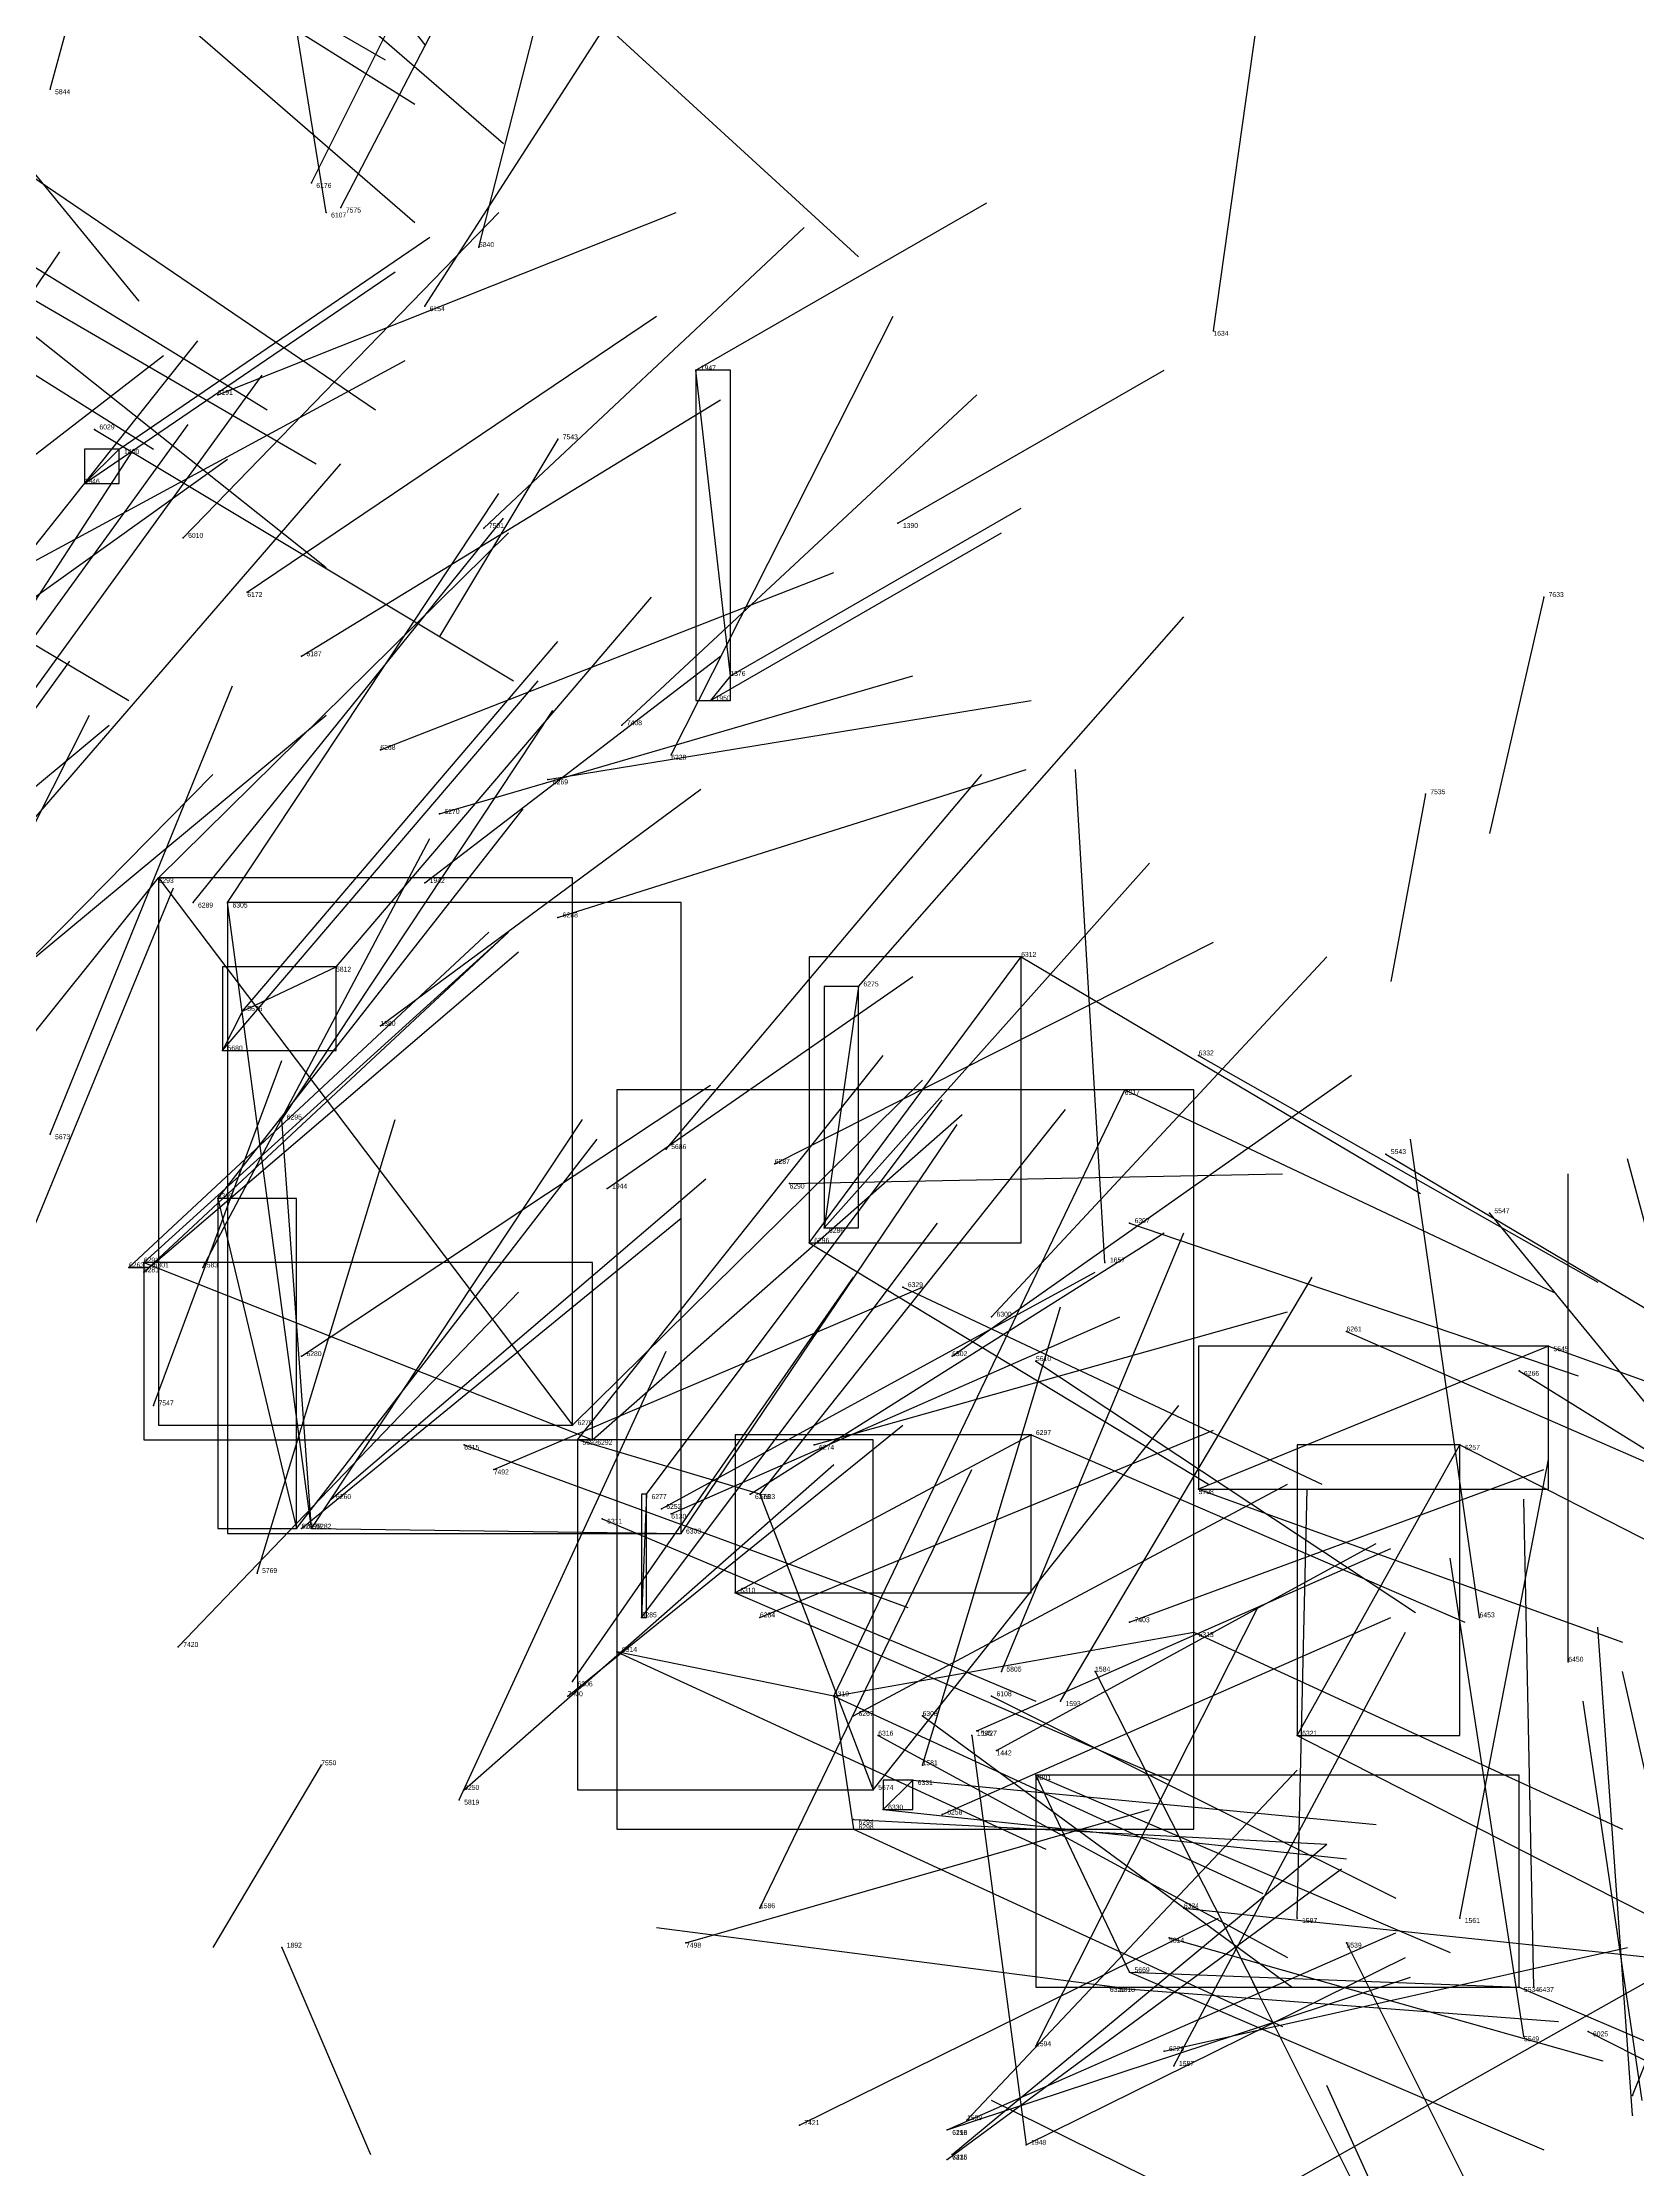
# Model space of a CAD drawing. Extents: x 59.1 to 70.8, y 600.3 to 605.1.
# Drawn here: x 66.7405 to 67.064, y 604.234 to 604.6655 of the extents above; entities that cross this region are included whole.
import ezdxf

# ---------------------------------------------------------------- set-up
doc = ezdxf.new("R2010")
doc.units = 0
for name, color, linetype in [('Clients', 3, 'CONTINUOUS'), ('Facilities', 3, 'CONTINUOUS'), ('Facilities_lines', 3, 'CONTINUOUS'), ('Min_max_boxes', 1, 'CONTINUOUS'), ('Normals', 1, 'CONTINUOUS'), ('Source_points', 5, 'CONTINUOUS'), ('Text', 3, 'CONTINUOUS')]:
    doc.layers.add(name, color=color, linetype=linetype)

msp = doc.modelspace()

# ---------------------------------------------------------------- linework, layer by layer
at = {"layer": 'Clients', "color": 5}
for p in [(66.873, 604.599, 451.257), (66.749, 604.576, 451.468), (66.876, 604.532, 451.223), (66.778, 604.491, 456.452), (66.939, 604.48, 456.115), (66.8, 604.478, 453.329), (66.777, 604.461, 453.382), (66.96, 604.453, 456.293), (66.789, 604.447, 456.438), (66.899, 604.425, 456.587), (66.758, 604.417, 456.591), (66.848, 604.385, 456.659), (66.849, 604.382, 453.297), (66.852, 604.382, 456.727), (67.028, 604.381, 456.126), (66.975, 604.372, 455.913), (66.792, 604.364, 456.51), (66.87, 604.363, 456.441), (66.881, 604.351, 456.364), (66.862, 604.346, 456.516), (66.974, 604.343, 456.206), (66.857, 604.339, 456.213), (66.917, 604.313, 456.031), (66.942, 604.314, 455.953), (66.909, 604.311, 453.25), (66.905, 604.303, 456.21), (67.04, 604.271, 455.969)]:
    msp.add_point(p, dxfattribs=at)
at = {"layer": 'Facilities', "color": 3}
for p in [(66.742, 604.656, 453.908), (66.795, 604.637, 457.285), (66.798, 604.631, 457.57), (66.801, 604.632, 462.238), (66.829, 604.624, 453.914), (66.818, 604.612, 457.49), (66.978, 604.607, 452.39), (66.776, 604.594, 457.102), (66.751, 604.587, 457.504), (66.845, 604.585, 462.682), (66.756, 604.583, 451.469), (66.83, 604.567, 458.952), (66.914, 604.568, 451.202), (66.769, 604.565, 457.425), (66.782, 604.554, 457.277), (67.045, 604.553, 458.968), (66.793, 604.541, 457.129), (66.88, 604.537, 451.268), (66.858, 604.527, 460.051), (66.809, 604.522, 456.977), (66.868, 604.521, 456.4), (66.843, 604.516, 456.629), (67.021, 604.513, 462.665), (66.821, 604.509, 456.903), (66.764, 604.496, 456.605), (66.818, 604.495, 451.434), (66.771, 604.491, 456.528), (66.845, 604.488, 456.821), (66.906, 604.474, 456.517), (66.781, 604.469, 453.334), (66.809, 604.466, 451.465), (66.975, 604.46, 456.049), (66.742, 604.444, 453.272), (66.867, 604.441, 453.27), (66.889, 604.438, 456.734), (67.013, 604.44, 455.984), (66.855, 604.433, 451.44), (66.892, 604.434, 456.658), (66.776, 604.431, 456.499), (67.034, 604.428, 455.913), (66.961, 604.426, 456.326), (66.896, 604.422, 456.105), (66.761, 604.418, 456.668), (66.761, 604.416, 456.746), (66.762, 604.417, 456.619), (66.773, 604.417, 453.163), (66.956, 604.418, 452.304), (66.915, 604.413, 456.033), (66.933, 604.407, 456.451), (67.005, 604.404, 456.205), (66.793, 604.399, 456.916), (66.925, 604.399, 456.437), (66.942, 604.398, 455.967), (67.046, 604.401, 455.945), (67.04, 604.396, 456.046), (66.763, 604.389, 462.375), (66.826, 604.381, 456.303), (66.897, 604.381, 456.776), (66.941, 604.383, 456.358), (66.832, 604.376, 458.616), (66.799, 604.37, 456.871), (66.863, 604.371, 456.514), (66.866, 604.368, 456.792), (66.884, 604.371, 456.888), (66.886, 604.371, 453.255), (66.793, 604.364, 456.81), (66.795, 604.364, 456.448), (66.854, 604.366, 456.232), (66.868, 604.367, 457.859), (66.784, 604.355, 453.674), (66.886, 604.346, 456.857), (67.032, 604.346, 455.765), (66.961, 604.345, 460.144), (66.768, 604.34, 460.041), (66.935, 604.335, 453.733), (66.954, 604.335, 453.093), (67.05, 604.337, 455.691), (66.847, 604.33, 460.677), (66.848, 604.333, 456.456), (66.901, 604.33, 456.216), (66.933, 604.33, 455.969), (66.947, 604.329, 453.191), (66.905, 604.326, 456.915), (66.919, 604.326, 456.023), (66.91, 604.322, 456.144), (66.929, 604.322, 453.122), (66.93, 604.323, 451.71), (66.995, 604.322, 456.126), (66.797, 604.316, 462.475), (66.919, 604.316, 453.128), (66.934, 604.319, 451.589), (66.825, 604.309, 453.543), (66.826, 604.311, 456.936), (66.905, 604.305, 456.15), (66.911, 604.307, 456.089), (66.923, 604.306, 456.979), (66.886, 604.287, 453.192), (66.972, 604.287, 456.122), (66.995, 604.285, 453.064), (67.028, 604.285, 453.126), (66.789, 604.279, 449.037), (66.871, 604.28, 458.516), (66.969, 604.281, 455.882), (67.005, 604.28, 455.818), (66.961, 604.274, 455.94), (66.956, 604.271, 456.002), (66.958, 604.271, 456.061), (67.043, 604.271, 455.699), (67.041, 604.261, 455.754), (67.054, 604.262, 457.223), (66.942, 604.259, 453.102), (66.968, 604.258, 457.099), (66.97, 604.255, 453.129), (67.063, 604.249, 453.715), (66.894, 604.243, 460.133), (66.928, 604.244, 453.162), (67.063, 604.245, 455.684), (66.924, 604.242, 457.367), (66.924, 604.242, 457.29), (66.94, 604.239, 451.447), (66.924, 604.236, 457.208), (66.925, 604.237, 460.114)]:
    msp.add_point(p, dxfattribs=at)
at = {"layer": 'Facilities_lines', "color": 3}
for p, q in [((66.88, 604.537, 451.268), (66.873, 604.599, 451.257)), ((66.756, 604.583, 451.469), (66.749, 604.576, 451.468)), ((66.88, 604.537, 451.268), (66.876, 604.532, 451.223)), ((66.764, 604.496, 456.605), (66.848, 604.385, 456.659)), ((66.795, 604.364, 456.448), (66.778, 604.491, 456.452)), ((66.896, 604.422, 456.105), (66.939, 604.48, 456.115)), ((66.781, 604.469, 453.334), (66.8, 604.478, 453.329)), ((66.906, 604.474, 456.517), (66.899, 604.425, 456.587)), ((66.781, 604.469, 453.334), (66.777, 604.461, 453.382)), ((66.901, 604.33, 456.216), (66.96, 604.453, 456.293)), ((66.795, 604.364, 456.448), (66.789, 604.447, 456.438)), ((66.776, 604.431, 456.499), (66.792, 604.364, 456.51)), ((66.762, 604.417, 456.619), (66.758, 604.417, 456.591)), ((66.761, 604.418, 456.668), (66.852, 604.382, 456.727)), ((67.046, 604.401, 455.945), (66.975, 604.372, 455.913)), ((66.886, 604.371, 453.255), (66.849, 604.382, 453.297)), ((66.941, 604.383, 456.358), (66.881, 604.351, 456.364)), ((66.995, 604.322, 456.126), (67.028, 604.381, 456.126)), ((66.863, 604.371, 456.514), (66.862, 604.346, 456.516)), ((66.886, 604.371, 453.255), (66.909, 604.311, 453.25)), ((66.795, 604.364, 456.448), (66.87, 604.363, 456.441)), ((66.901, 604.33, 456.216), (66.974, 604.343, 456.206)), ((66.901, 604.33, 456.216), (66.857, 604.339, 456.213)), ((66.901, 604.33, 456.216), (66.905, 604.303, 456.21)), ((66.911, 604.307, 456.089), (66.917, 604.313, 456.031)), ((66.961, 604.274, 455.94), (66.942, 604.314, 455.953)), ((66.961, 604.274, 455.94), (67.04, 604.271, 455.969))]:
    msp.add_line(p, q, dxfattribs=at)
at = {"layer": 'Min_max_boxes', "color": 1}
for p, q in [((66.88, 604.599, 451.223), (66.873, 604.599, 451.223)), ((66.873, 604.599, 451.223), (66.873, 604.532, 451.223)), ((66.88, 604.599, 451.268), (66.873, 604.599, 451.268)), ((66.873, 604.599, 451.268), (66.873, 604.532, 451.268)), ((66.873, 604.599, 451.223), (66.873, 604.599, 451.268)), ((66.88, 604.532, 451.223), (66.88, 604.599, 451.223)), ((66.88, 604.532, 451.268), (66.88, 604.599, 451.268)), ((66.88, 604.599, 451.223), (66.88, 604.599, 451.268)), ((66.756, 604.583, 451.468), (66.749, 604.583, 451.468)), ((66.749, 604.583, 451.468), (66.749, 604.576, 451.468)), ((66.756, 604.583, 451.469), (66.749, 604.583, 451.469)), ((66.749, 604.583, 451.469), (66.749, 604.576, 451.469)), ((66.749, 604.583, 451.468), (66.749, 604.583, 451.469)), ((66.756, 604.576, 451.468), (66.756, 604.583, 451.468)), ((66.756, 604.576, 451.469), (66.756, 604.583, 451.469)), ((66.756, 604.583, 451.468), (66.756, 604.583, 451.469)), ((66.749, 604.576, 451.468), (66.756, 604.576, 451.468)), ((66.749, 604.576, 451.469), (66.756, 604.576, 451.469)), ((66.749, 604.576, 451.468), (66.749, 604.576, 451.469)), ((66.756, 604.576, 451.468), (66.756, 604.576, 451.469)), ((66.873, 604.532, 451.223), (66.88, 604.532, 451.223)), ((66.873, 604.532, 451.268), (66.88, 604.532, 451.268)), ((66.873, 604.532, 451.223), (66.873, 604.532, 451.268)), ((66.88, 604.532, 451.223), (66.88, 604.532, 451.268)), ((66.848, 604.496, 456.605), (66.764, 604.496, 456.605)), ((66.764, 604.496, 456.605), (66.764, 604.385, 456.605)), ((66.848, 604.496, 456.659), (66.764, 604.496, 456.659)), ((66.764, 604.496, 456.659), (66.764, 604.385, 456.659)), ((66.764, 604.496, 456.605), (66.764, 604.496, 456.659)), ((66.848, 604.385, 456.605), (66.848, 604.496, 456.605)), ((66.848, 604.385, 456.659), (66.848, 604.496, 456.659)), ((66.848, 604.496, 456.605), (66.848, 604.496, 456.659)), ((66.87, 604.491, 456.438), (66.778, 604.491, 456.438)), ((66.778, 604.491, 456.438), (66.778, 604.363, 456.438)), ((66.87, 604.491, 456.452), (66.778, 604.491, 456.452)), ((66.778, 604.491, 456.452), (66.778, 604.363, 456.452)), ((66.778, 604.491, 456.438), (66.778, 604.491, 456.452)), ((66.87, 604.363, 456.438), (66.87, 604.491, 456.438)), ((66.87, 604.363, 456.452), (66.87, 604.491, 456.452)), ((66.87, 604.491, 456.438), (66.87, 604.491, 456.452)), ((66.939, 604.48, 456.105), (66.896, 604.48, 456.105)), ((66.896, 604.48, 456.105), (66.896, 604.422, 456.105)), ((66.939, 604.48, 456.115), (66.896, 604.48, 456.115)), ((66.896, 604.48, 456.115), (66.896, 604.422, 456.115)), ((66.896, 604.48, 456.105), (66.896, 604.48, 456.115)), ((66.939, 604.422, 456.105), (66.939, 604.48, 456.105)), ((66.939, 604.422, 456.115), (66.939, 604.48, 456.115)), ((66.939, 604.48, 456.105), (66.939, 604.48, 456.115)), ((66.8, 604.478, 453.329), (66.777, 604.478, 453.329)), ((66.777, 604.478, 453.329), (66.777, 604.461, 453.329)), ((66.8, 604.478, 453.382), (66.777, 604.478, 453.382)), ((66.777, 604.478, 453.382), (66.777, 604.461, 453.382)), ((66.777, 604.478, 453.329), (66.777, 604.478, 453.382)), ((66.8, 604.461, 453.329), (66.8, 604.478, 453.329)), ((66.8, 604.461, 453.382), (66.8, 604.478, 453.382)), ((66.8, 604.478, 453.329), (66.8, 604.478, 453.382)), ((66.906, 604.474, 456.517), (66.899, 604.474, 456.517)), ((66.899, 604.474, 456.517), (66.899, 604.425, 456.517)), ((66.906, 604.474, 456.587), (66.899, 604.474, 456.587)), ((66.899, 604.474, 456.587), (66.899, 604.425, 456.587)), ((66.899, 604.474, 456.517), (66.899, 604.474, 456.587)), ((66.906, 604.425, 456.517), (66.906, 604.474, 456.517)), ((66.906, 604.425, 456.587), (66.906, 604.474, 456.587)), ((66.906, 604.474, 456.517), (66.906, 604.474, 456.587)), ((66.777, 604.461, 453.329), (66.8, 604.461, 453.329)), ((66.777, 604.461, 453.382), (66.8, 604.461, 453.382)), ((66.777, 604.461, 453.329), (66.777, 604.461, 453.382)), ((66.8, 604.461, 453.329), (66.8, 604.461, 453.382)), ((66.974, 604.453, 456.206), (66.857, 604.453, 456.206)), ((66.857, 604.453, 456.206), (66.857, 604.303, 456.206)), ((66.974, 604.453, 456.293), (66.857, 604.453, 456.293)), ((66.857, 604.453, 456.293), (66.857, 604.303, 456.293)), ((66.857, 604.453, 456.206), (66.857, 604.453, 456.293)), ((66.974, 604.303, 456.206), (66.974, 604.453, 456.206)), ((66.974, 604.303, 456.293), (66.974, 604.453, 456.293)), ((66.974, 604.453, 456.206), (66.974, 604.453, 456.293)), ((66.792, 604.431, 456.499), (66.776, 604.431, 456.499)), ((66.776, 604.431, 456.499), (66.776, 604.364, 456.499)), ((66.792, 604.431, 456.51), (66.776, 604.431, 456.51)), ((66.776, 604.431, 456.51), (66.776, 604.364, 456.51)), ((66.776, 604.431, 456.499), (66.776, 604.431, 456.51)), ((66.792, 604.364, 456.499), (66.792, 604.431, 456.499)), ((66.792, 604.364, 456.51), (66.792, 604.431, 456.51)), ((66.792, 604.431, 456.499), (66.792, 604.431, 456.51)), ((66.899, 604.425, 456.517), (66.906, 604.425, 456.517)), ((66.899, 604.425, 456.587), (66.906, 604.425, 456.587)), ((66.899, 604.425, 456.517), (66.899, 604.425, 456.587)), ((66.906, 604.425, 456.517), (66.906, 604.425, 456.587)), ((66.896, 604.422, 456.105), (66.939, 604.422, 456.105)), ((66.896, 604.422, 456.115), (66.939, 604.422, 456.115)), ((66.896, 604.422, 456.105), (66.896, 604.422, 456.115)), ((66.939, 604.422, 456.105), (66.939, 604.422, 456.115)), ((66.758, 604.417, 456.591), (66.762, 604.417, 456.591)), ((66.762, 604.417, 456.591), (66.758, 604.417, 456.591)), ((66.758, 604.417, 456.591), (66.758, 604.417, 456.591)), ((66.758, 604.417, 456.619), (66.762, 604.417, 456.619)), ((66.762, 604.417, 456.619), (66.758, 604.417, 456.619)), ((66.758, 604.417, 456.619), (66.758, 604.417, 456.619)), ((66.758, 604.417, 456.591), (66.758, 604.417, 456.619)), ((66.758, 604.417, 456.591), (66.758, 604.417, 456.619)), ((66.852, 604.418, 456.668), (66.761, 604.418, 456.668)), ((66.761, 604.418, 456.668), (66.761, 604.382, 456.668)), ((66.852, 604.418, 456.727), (66.761, 604.418, 456.727)), ((66.761, 604.418, 456.727), (66.761, 604.382, 456.727)), ((66.761, 604.418, 456.668), (66.761, 604.418, 456.727)), ((66.762, 604.417, 456.591), (66.762, 604.417, 456.591)), ((66.762, 604.417, 456.619), (66.762, 604.417, 456.619)), ((66.762, 604.417, 456.591), (66.762, 604.417, 456.619)), ((66.762, 604.417, 456.591), (66.762, 604.417, 456.619)), ((66.852, 604.382, 456.668), (66.852, 604.418, 456.668)), ((66.852, 604.382, 456.727), (66.852, 604.418, 456.727)), ((66.852, 604.418, 456.668), (66.852, 604.418, 456.727)), ((67.046, 604.401, 455.913), (66.975, 604.401, 455.913)), ((66.975, 604.401, 455.913), (66.975, 604.372, 455.913)), ((67.046, 604.401, 455.945), (66.975, 604.401, 455.945)), ((66.975, 604.401, 455.945), (66.975, 604.372, 455.945)), ((66.975, 604.401, 455.913), (66.975, 604.401, 455.945)), ((67.046, 604.372, 455.913), (67.046, 604.401, 455.913)), ((67.046, 604.372, 455.945), (67.046, 604.401, 455.945)), ((67.046, 604.401, 455.913), (67.046, 604.401, 455.945)), ((66.764, 604.385, 456.605), (66.848, 604.385, 456.605)), ((66.764, 604.385, 456.659), (66.848, 604.385, 456.659)), ((66.764, 604.385, 456.605), (66.764, 604.385, 456.659)), ((66.848, 604.385, 456.605), (66.848, 604.385, 456.659)), ((66.761, 604.382, 456.668), (66.852, 604.382, 456.668)), ((66.761, 604.382, 456.727), (66.852, 604.382, 456.727)), ((66.761, 604.382, 456.668), (66.761, 604.382, 456.727)), ((66.909, 604.382, 453.25), (66.849, 604.382, 453.25)), ((66.849, 604.382, 453.25), (66.849, 604.311, 453.25)), ((66.909, 604.382, 453.297), (66.849, 604.382, 453.297)), ((66.849, 604.382, 453.297), (66.849, 604.311, 453.297)), ((66.849, 604.382, 453.25), (66.849, 604.382, 453.297)), ((66.852, 604.382, 456.668), (66.852, 604.382, 456.727)), ((66.941, 604.383, 456.358), (66.881, 604.383, 456.358)), ((66.881, 604.383, 456.358), (66.881, 604.351, 456.358)), ((66.941, 604.383, 456.364), (66.881, 604.383, 456.364)), ((66.881, 604.383, 456.364), (66.881, 604.351, 456.364)), ((66.881, 604.383, 456.358), (66.881, 604.383, 456.364)), ((66.909, 604.311, 453.25), (66.909, 604.382, 453.25)), ((66.909, 604.311, 453.297), (66.909, 604.382, 453.297)), ((66.909, 604.382, 453.25), (66.909, 604.382, 453.297)), ((66.941, 604.351, 456.358), (66.941, 604.383, 456.358)), ((66.941, 604.351, 456.364), (66.941, 604.383, 456.364)), ((66.941, 604.383, 456.358), (66.941, 604.383, 456.364)), ((67.028, 604.381, 456.126), (66.995, 604.381, 456.126)), ((66.995, 604.381, 456.126), (66.995, 604.322, 456.126)), ((67.028, 604.381, 456.126), (66.995, 604.381, 456.126)), ((66.995, 604.381, 456.126), (66.995, 604.322, 456.126)), ((66.995, 604.381, 456.126), (66.995, 604.381, 456.126)), ((67.028, 604.322, 456.126), (67.028, 604.381, 456.126)), ((67.028, 604.322, 456.126), (67.028, 604.381, 456.126)), ((67.028, 604.381, 456.126), (67.028, 604.381, 456.126)), ((66.975, 604.372, 455.913), (67.046, 604.372, 455.913)), ((66.975, 604.372, 455.945), (67.046, 604.372, 455.945)), ((66.975, 604.372, 455.913), (66.975, 604.372, 455.945)), ((67.046, 604.372, 455.913), (67.046, 604.372, 455.945)), ((66.863, 604.371, 456.514), (66.862, 604.371, 456.514)), ((66.862, 604.371, 456.514), (66.862, 604.346, 456.514)), ((66.863, 604.371, 456.516), (66.862, 604.371, 456.516)), ((66.862, 604.371, 456.516), (66.862, 604.346, 456.516)), ((66.862, 604.371, 456.514), (66.862, 604.371, 456.516)), ((66.863, 604.346, 456.514), (66.863, 604.371, 456.514)), ((66.863, 604.346, 456.516), (66.863, 604.371, 456.516)), ((66.863, 604.371, 456.514), (66.863, 604.371, 456.516)), ((66.776, 604.364, 456.499), (66.792, 604.364, 456.499)), ((66.776, 604.364, 456.51), (66.792, 604.364, 456.51)), ((66.776, 604.364, 456.499), (66.776, 604.364, 456.51)), ((66.792, 604.364, 456.499), (66.792, 604.364, 456.51)), ((66.778, 604.363, 456.438), (66.87, 604.363, 456.438)), ((66.778, 604.363, 456.452), (66.87, 604.363, 456.452)), ((66.778, 604.363, 456.438), (66.778, 604.363, 456.452)), ((66.87, 604.363, 456.438), (66.87, 604.363, 456.452)), ((66.881, 604.351, 456.358), (66.941, 604.351, 456.358)), ((66.881, 604.351, 456.364), (66.941, 604.351, 456.364)), ((66.881, 604.351, 456.358), (66.881, 604.351, 456.364)), ((66.941, 604.351, 456.358), (66.941, 604.351, 456.364)), ((66.862, 604.346, 456.514), (66.863, 604.346, 456.514)), ((66.862, 604.346, 456.516), (66.863, 604.346, 456.516)), ((66.862, 604.346, 456.514), (66.862, 604.346, 456.516)), ((66.863, 604.346, 456.514), (66.863, 604.346, 456.516)), ((66.995, 604.322, 456.126), (67.028, 604.322, 456.126)), ((66.995, 604.322, 456.126), (67.028, 604.322, 456.126)), ((66.995, 604.322, 456.126), (66.995, 604.322, 456.126)), ((67.028, 604.322, 456.126), (67.028, 604.322, 456.126)), ((66.917, 604.313, 456.031), (66.911, 604.313, 456.031)), ((66.911, 604.313, 456.031), (66.911, 604.307, 456.031)), ((66.917, 604.313, 456.089), (66.911, 604.313, 456.089)), ((66.911, 604.313, 456.089), (66.911, 604.307, 456.089)), ((66.911, 604.313, 456.031), (66.911, 604.313, 456.089)), ((66.917, 604.307, 456.031), (66.917, 604.313, 456.031)), ((66.917, 604.307, 456.089), (66.917, 604.313, 456.089)), ((66.917, 604.313, 456.031), (66.917, 604.313, 456.089)), ((67.04, 604.314, 455.94), (66.942, 604.314, 455.94)), ((66.942, 604.314, 455.94), (66.942, 604.271, 455.94)), ((67.04, 604.314, 455.969), (66.942, 604.314, 455.969)), ((66.942, 604.314, 455.969), (66.942, 604.271, 455.969)), ((66.942, 604.314, 455.94), (66.942, 604.314, 455.969)), ((67.04, 604.271, 455.94), (67.04, 604.314, 455.94)), ((67.04, 604.271, 455.969), (67.04, 604.314, 455.969)), ((67.04, 604.314, 455.94), (67.04, 604.314, 455.969)), ((66.849, 604.311, 453.25), (66.909, 604.311, 453.25)), ((66.849, 604.311, 453.297), (66.909, 604.311, 453.297)), ((66.849, 604.311, 453.25), (66.849, 604.311, 453.297)), ((66.909, 604.311, 453.25), (66.909, 604.311, 453.297)), ((66.857, 604.303, 456.206), (66.974, 604.303, 456.206)), ((66.857, 604.303, 456.293), (66.974, 604.303, 456.293)), ((66.857, 604.303, 456.206), (66.857, 604.303, 456.293)), ((66.911, 604.307, 456.031), (66.917, 604.307, 456.031)), ((66.911, 604.307, 456.089), (66.917, 604.307, 456.089)), ((66.911, 604.307, 456.031), (66.911, 604.307, 456.089)), ((66.917, 604.307, 456.031), (66.917, 604.307, 456.089)), ((66.974, 604.303, 456.206), (66.974, 604.303, 456.293)), ((66.942, 604.271, 455.94), (67.04, 604.271, 455.94)), ((66.942, 604.271, 455.969), (67.04, 604.271, 455.969)), ((66.942, 604.271, 455.94), (66.942, 604.271, 455.969)), ((67.04, 604.271, 455.94), (67.04, 604.271, 455.969))]:
    msp.add_line(p, q, dxfattribs=at)
at = {"layer": 'Normals', "color": 1}
for p, q in [((66.742, 604.656, 453.908), (66.767, 604.748, 453.879)), ((66.758, 604.742, 457.59), (66.818, 604.665, 457.612)), ((66.798, 604.631, 457.57), (66.783, 604.724, 457.535)), ((66.795, 604.637, 457.285), (66.839, 604.725, 457.265)), ((66.829, 604.624, 453.914), (66.853, 604.718, 453.89)), ((66.725, 604.711, 457.749), (66.81, 604.662, 457.769)), ((66.759, 604.71, 457.887), (66.834, 604.645, 457.9)), ((66.801, 604.632, 462.238), (66.842, 604.711, 462.193)), ((66.733, 604.705, 457.818), (66.816, 604.653, 457.839)), ((66.978, 604.607, 452.39), (66.992, 604.706, 452.383)), ((66.741, 604.694, 457.889), (66.816, 604.629, 457.902)), ((66.818, 604.612, 457.49), (66.867, 604.688, 457.447)), ((66.834, 604.688, 457.68), (66.906, 604.622, 457.703)), ((66.727, 604.646, 457.916), (66.808, 604.591, 457.938)), ((66.733, 604.646, 449.17), (66.76, 604.613, 449.26)), ((66.703, 604.642, 457.814), (66.786, 604.591, 457.836)), ((66.68, 604.635, 457.84), (66.763, 604.583, 457.861)), ((66.769, 604.565, 457.425), (66.833, 604.631, 457.387)), ((66.776, 604.594, 457.102), (66.869, 604.631, 457.1)), ((66.873, 604.599, 451.257), (66.932, 604.633, 451.33)), ((66.71, 604.63, 457.738), (66.796, 604.58, 457.751)), ((66.83, 604.567, 458.952), (66.895, 604.628, 458.906)), ((66.688, 604.541, 456.89), (66.744, 604.623, 456.876)), ((66.756, 604.583, 451.469), (66.819, 604.626, 451.534)), ((66.72, 604.621, 457.662), (66.798, 604.559, 457.675)), ((66.749, 604.576, 451.468), (66.812, 604.619, 451.533)), ((66.782, 604.554, 457.277), (66.865, 604.61, 457.274)), ((66.868, 604.521, 456.4), (66.913, 604.61, 456.401)), ((66.71, 604.527, 456.821), (66.772, 604.605, 456.815)), ((66.686, 604.541, 458.563), (66.765, 604.602, 458.568)), ((66.729, 604.555, 457.484), (66.814, 604.601, 457.459)), ((66.727, 604.518, 453.382), (66.785, 604.598, 453.398)), ((66.914, 604.568, 451.202), (66.968, 604.599, 451.28)), ((66.793, 604.541, 457.129), (66.878, 604.593, 457.123)), ((66.858, 604.527, 460.051), (66.93, 604.594, 460.032)), ((66.712, 604.508, 453.346), (66.77, 604.588, 453.362)), ((66.751, 604.587, 457.504), (66.836, 604.536, 457.52)), ((66.845, 604.585, 462.682), (66.821, 604.545, 462.77)), ((66.672, 604.583, 457.607), (66.758, 604.532, 457.61)), ((66.697, 604.523, 457.297), (66.778, 604.581, 457.287)), ((66.705, 604.5, 453.445), (66.759, 604.583, 453.46)), ((66.737, 604.506, 458.501), (66.801, 604.58, 458.523)), ((66.778, 604.491, 456.452), (66.833, 604.574, 456.453)), ((66.88, 604.537, 451.268), (66.939, 604.571, 451.341)), ((66.771, 604.491, 456.528), (66.834, 604.569, 456.531)), ((66.764, 604.496, 456.605), (66.835, 604.566, 456.609)), ((66.876, 604.532, 451.223), (66.935, 604.566, 451.296)), ((66.809, 604.522, 456.977), (66.901, 604.558, 456.963)), ((66.8, 604.478, 453.329), (66.864, 604.553, 453.345)), ((66.906, 604.474, 456.517), (66.972, 604.549, 456.522)), ((67.045, 604.553, 458.968), (67.034, 604.505, 459.055)), ((66.781, 604.469, 453.334), (66.845, 604.544, 453.35)), ((66.818, 604.495, 451.434), (66.878, 604.541, 451.499)), ((66.688, 604.46, 453.374), (66.746, 604.54, 453.39)), ((66.777, 604.461, 453.382), (66.841, 604.536, 453.398)), ((66.821, 604.509, 456.903), (66.917, 604.537, 456.896)), ((66.742, 604.444, 453.272), (66.779, 604.535, 453.255)), ((66.843, 604.516, 456.629), (66.941, 604.532, 456.637)), ((66.71, 604.45, 462.24), (66.75, 604.529, 462.193)), ((66.721, 604.465, 456.801), (66.798, 604.529, 456.8)), ((66.789, 604.447, 456.438), (66.844, 604.53, 456.439)), ((66.683, 604.468, 453.433), (66.754, 604.527, 453.471)), ((66.707, 604.448, 453.364), (66.775, 604.517, 453.388)), ((66.845, 604.488, 456.821), (66.94, 604.518, 456.82)), ((66.867, 604.441, 453.27), (66.931, 604.517, 453.279)), ((66.956, 604.418, 452.304), (66.95, 604.518, 452.306)), ((66.776, 604.431, 456.499), (66.838, 604.51, 456.501)), ((66.809, 604.466, 451.465), (66.874, 604.514, 451.524)), ((67.021, 604.513, 462.665), (67.014, 604.475, 462.757)), ((66.773, 604.417, 453.163), (66.819, 604.504, 453.147)), ((66.899, 604.425, 456.587), (66.965, 604.499, 456.593)), ((66.703, 604.42, 459.866), (66.764, 604.496, 459.89)), ((66.735, 604.416, 462.314), (66.767, 604.494, 462.261)), ((66.758, 604.417, 456.591), (66.831, 604.485, 456.595)), ((66.761, 604.418, 456.668), (66.835, 604.485, 456.672)), ((66.762, 604.417, 456.619), (66.835, 604.485, 456.623)), ((66.761, 604.416, 456.746), (66.837, 604.481, 456.747)), ((66.889, 604.438, 456.734), (66.978, 604.483, 456.735)), ((66.933, 604.407, 456.451), (67.001, 604.48, 456.458)), ((66.939, 604.48, 456.115), (67.02, 604.432, 456.149)), ((66.855, 604.433, 451.44), (66.917, 604.476, 451.505)), ((66.763, 604.389, 462.375), (66.789, 604.459, 462.309)), ((66.849, 604.382, 453.297), (66.911, 604.46, 453.303)), ((66.975, 604.46, 456.049), (67.056, 604.414, 456.086)), ((66.793, 604.399, 456.916), (66.876, 604.454, 456.911)), ((66.848, 604.385, 456.659), (66.919, 604.455, 456.663)), ((66.925, 604.399, 456.437), (67.006, 604.456, 456.448)), ((66.863, 604.371, 456.514), (66.923, 604.451, 456.517)), ((66.96, 604.453, 456.293), (67.047, 604.412, 456.321)), ((66.784, 604.355, 453.674), (66.812, 604.447, 453.646)), ((66.795, 604.364, 456.448), (66.85, 604.447, 456.449)), ((66.852, 604.382, 456.727), (66.927, 604.448, 456.731)), ((66.87, 604.363, 456.441), (66.926, 604.446, 456.442)), ((66.886, 604.371, 453.255), (66.948, 604.449, 453.26)), ((66.792, 604.364, 456.51), (66.853, 604.443, 456.512)), ((67.032, 604.346, 455.765), (67.018, 604.443, 455.744)), ((67.013, 604.44, 455.984), (67.092, 604.393, 456.022)), ((67.087, 604.346, 455.953), (67.062, 604.439, 455.927)), ((66.799, 604.37, 456.871), (66.875, 604.435, 456.869)), ((66.892, 604.434, 456.658), (66.992, 604.436, 456.665)), ((67.05, 604.337, 455.691), (67.05, 604.436, 455.677)), ((67.034, 604.428, 455.913), (67.093, 604.356, 455.949)), ((66.793, 604.364, 456.81), (66.87, 604.427, 456.812)), ((66.862, 604.346, 456.516), (66.922, 604.426, 456.519)), ((66.884, 604.371, 456.888), (66.968, 604.424, 456.882)), ((66.935, 604.335, 453.733), (66.972, 604.424, 453.707)), ((66.961, 604.426, 456.326), (67.052, 604.395, 456.354)), ((66.896, 604.422, 456.105), (66.977, 604.373, 456.138)), ((66.848, 604.333, 456.456), (66.905, 604.415, 456.459)), ((66.866, 604.368, 456.792), (66.954, 604.416, 456.791)), ((66.947, 604.329, 453.191), (66.998, 604.415, 453.188)), ((66.768, 604.34, 460.041), (66.837, 604.412, 460.047)), ((66.832, 604.376, 458.616), (66.919, 604.413, 458.584)), ((66.915, 604.413, 456.033), (67, 604.373, 456.068)), ((66.868, 604.367, 457.859), (66.959, 604.407, 457.845)), ((66.897, 604.381, 456.776), (66.993, 604.408, 456.771)), ((66.919, 604.316, 453.128), (66.947, 604.409, 453.103)), ((67.005, 604.404, 456.205), (67.092, 604.366, 456.235)), ((66.825, 604.309, 453.543), (66.867, 604.4, 453.539)), ((66.942, 604.398, 455.967), (67.019, 604.347, 456.004)), ((67.046, 604.401, 455.945), (67.132, 604.37, 455.985)), ((67.04, 604.396, 456.046), (67.119, 604.347, 456.082)), ((66.847, 604.33, 460.677), (66.915, 604.385, 460.628)), ((66.909, 604.311, 453.25), (66.971, 604.389, 453.255)), ((66.826, 604.381, 456.303), (66.916, 604.348, 456.331)), ((66.886, 604.346, 456.857), (66.978, 604.384, 456.846)), ((66.941, 604.383, 456.358), (67.029, 604.345, 456.385)), ((67.028, 604.381, 456.126), (67.112, 604.338, 456.158)), ((66.826, 604.311, 456.936), (66.901, 604.377, 456.935)), ((67.028, 604.285, 453.126), (67.046, 604.378, 453.094)), ((66.886, 604.287, 453.192), (66.929, 604.376, 453.178)), ((66.905, 604.326, 456.915), (66.993, 604.373, 456.906)), ((66.961, 604.345, 460.144), (67.045, 604.376, 460.1)), ((66.975, 604.372, 455.913), (67.061, 604.341, 455.953)), ((66.995, 604.285, 453.064), (66.997, 604.372, 453.016)), ((67.043, 604.271, 455.699), (67.041, 604.37, 455.688)), ((66.854, 604.366, 456.232), (66.942, 604.329, 456.261)), ((66.93, 604.323, 451.71), (67.014, 604.36, 451.751)), ((66.934, 604.319, 451.589), (67.011, 604.361, 451.637)), ((67.041, 604.261, 455.754), (67.026, 604.358, 455.735)), ((66.881, 604.351, 456.364), (66.969, 604.313, 456.391)), ((66.923, 604.306, 456.979), (67.014, 604.346, 456.966)), ((66.942, 604.259, 453.102), (66.987, 604.348, 453.092)), ((66.97, 604.255, 453.129), (67.017, 604.343, 453.127)), ((66.974, 604.343, 456.206), (67.061, 604.303, 456.236)), ((67.063, 604.245, 455.684), (67.056, 604.344, 455.673)), ((66.857, 604.339, 456.213), (66.944, 604.299, 456.242)), ((67.063, 604.249, 453.715), (67.1, 604.341, 453.7)), ((66.954, 604.335, 453.093), (66.987, 604.27, 453.161)), ((67.079, 604.255, 452.989), (67.061, 604.335, 452.932)), ((66.901, 604.33, 456.216), (66.988, 604.29, 456.245)), ((66.933, 604.33, 455.969), (67.015, 604.289, 456.009)), ((67.065, 604.248, 453.006), (67.053, 604.329, 452.948)), ((66.919, 604.326, 456.023), (66.994, 604.271, 456.058)), ((66.91, 604.322, 456.144), (66.993, 604.277, 456.177)), ((66.929, 604.322, 453.122), (66.94, 604.239, 453.177)), ((66.995, 604.322, 456.126), (67.079, 604.279, 456.158)), ((66.797, 604.316, 462.475), (66.775, 604.279, 462.566)), ((66.917, 604.313, 456.031), (67.011, 604.304, 456.064)), ((66.928, 604.244, 453.162), (66.995, 604.315, 453.183)), ((66.942, 604.314, 455.953), (67.026, 604.278, 455.994)), ((66.871, 604.28, 458.516), (66.965, 604.307, 458.495)), ((66.905, 604.305, 456.15), (67.001, 604.3, 456.178)), ((66.905, 604.303, 456.21), (66.992, 604.263, 456.239)), ((66.911, 604.307, 456.089), (67.005, 604.297, 456.121)), ((66.925, 604.237, 460.114), (67.001, 604.3, 460.096)), ((66.924, 604.236, 457.208), (67.004, 604.295, 457.215)), ((66.972, 604.287, 456.122), (67.067, 604.277, 456.152)), ((66.958, 604.271, 456.061), (66.865, 604.283, 456.025)), ((66.894, 604.243, 460.133), (66.979, 604.285, 460.102)), ((66.924, 604.242, 457.367), (67.015, 604.282, 457.356)), ((66.789, 604.279, 449.037), (66.807, 604.237, 449.126)), ((66.94, 604.239, 451.447), (67.017, 604.277, 451.498)), ((66.968, 604.258, 457.099), (67.062, 604.279, 457.073)), ((66.969, 604.281, 455.882), (67.057, 604.256, 455.922)), ((66.993, 604.231, 457.159), (67.08, 604.28, 457.155)), ((67.005, 604.28, 455.818), (67.047, 604.196, 455.851)), ((66.924, 604.242, 457.29), (67.018, 604.273, 457.274)), ((66.961, 604.274, 455.94), (67.045, 604.238, 455.981)), ((66.956, 604.271, 456.002), (67.048, 604.264, 456.041)), ((67.022, 604.2, 457.287), (66.986, 604.272, 457.347)), ((67.04, 604.271, 455.969), (67.124, 604.235, 456.01)), ((67.054, 604.262, 457.223), (67.127, 604.225, 457.166)), ((67.01, 604.21, 457.223), (66.933, 604.248, 457.275)), ((67.026, 604.196, 457.356), (67.001, 604.251, 457.436))]:
    msp.add_line(p, q, dxfattribs=at)
at = {"layer": 'Source_points', "color": 5}
for p in [(66.742, 604.656, 453.908), (66.795, 604.637, 457.285), (66.798, 604.631, 457.57), (66.801, 604.632, 462.238), (66.829, 604.624, 453.914), (66.818, 604.612, 457.49), (66.978, 604.607, 452.39), (66.873, 604.599, 451.257), (66.776, 604.594, 457.102), (66.751, 604.587, 457.504), (66.845, 604.585, 462.682), (66.756, 604.583, 451.469), (66.749, 604.576, 451.468), (66.83, 604.567, 458.952), (66.914, 604.568, 451.202), (66.769, 604.565, 457.425), (66.782, 604.554, 457.277), (67.045, 604.553, 458.968), (66.793, 604.541, 457.129), (66.88, 604.537, 451.268), (66.876, 604.532, 451.223), (66.858, 604.527, 460.051), (66.809, 604.522, 456.977), (66.868, 604.521, 456.4), (66.843, 604.516, 456.629), (67.021, 604.513, 462.665), (66.821, 604.509, 456.903), (66.764, 604.496, 456.605), (66.818, 604.495, 451.434), (66.771, 604.491, 456.528), (66.778, 604.491, 456.452), (66.845, 604.488, 456.821), (66.939, 604.48, 456.115), (66.8, 604.478, 453.329), (66.906, 604.474, 456.517), (66.781, 604.469, 453.334), (66.809, 604.466, 451.465), (66.777, 604.461, 453.382), (66.975, 604.46, 456.049), (66.96, 604.453, 456.293), (66.789, 604.447, 456.438), (66.742, 604.444, 453.272), (66.867, 604.441, 453.27), (66.889, 604.438, 456.734), (67.013, 604.44, 455.984), (66.855, 604.433, 451.44), (66.892, 604.434, 456.658), (66.776, 604.431, 456.499), (67.034, 604.428, 455.913), (66.899, 604.425, 456.587), (66.961, 604.426, 456.326), (66.896, 604.422, 456.105), (66.758, 604.417, 456.591), (66.761, 604.418, 456.668), (66.761, 604.416, 456.746), (66.762, 604.417, 456.619), (66.773, 604.417, 453.163), (66.956, 604.418, 452.304), (66.915, 604.413, 456.033), (66.933, 604.407, 456.451), (67.005, 604.404, 456.205), (66.793, 604.399, 456.916), (66.925, 604.399, 456.437), (66.942, 604.398, 455.967), (67.046, 604.401, 455.945), (67.04, 604.396, 456.046), (66.763, 604.389, 462.375), (66.848, 604.385, 456.659), (66.826, 604.381, 456.303), (66.849, 604.382, 453.297), (66.852, 604.382, 456.727), (66.897, 604.381, 456.776), (66.941, 604.383, 456.358), (67.028, 604.381, 456.126), (66.832, 604.376, 458.616), (66.975, 604.372, 455.913), (66.799, 604.37, 456.871), (66.863, 604.371, 456.514), (66.866, 604.368, 456.792), (66.884, 604.371, 456.888), (66.886, 604.371, 453.255), (66.792, 604.364, 456.51), (66.793, 604.364, 456.81), (66.795, 604.364, 456.448), (66.854, 604.366, 456.232), (66.868, 604.367, 457.859), (66.87, 604.363, 456.441), (66.784, 604.355, 453.674), (66.881, 604.351, 456.364), (66.862, 604.346, 456.516), (66.886, 604.346, 456.857), (67.032, 604.346, 455.765), (66.961, 604.345, 460.144), (66.974, 604.343, 456.206), (66.768, 604.34, 460.041), (66.857, 604.339, 456.213), (66.935, 604.335, 453.733), (66.954, 604.335, 453.093), (67.05, 604.337, 455.691), (66.847, 604.33, 460.677), (66.848, 604.333, 456.456), (66.901, 604.33, 456.216), (66.933, 604.33, 455.969), (66.947, 604.329, 453.191), (66.905, 604.326, 456.915), (66.919, 604.326, 456.023), (66.91, 604.322, 456.144), (66.929, 604.322, 453.122), (66.93, 604.323, 451.71), (66.995, 604.322, 456.126), (66.797, 604.316, 462.475), (66.919, 604.316, 453.128), (66.934, 604.319, 451.589), (66.917, 604.313, 456.031), (66.942, 604.314, 455.953), (66.825, 604.309, 453.543), (66.826, 604.311, 456.936), (66.909, 604.311, 453.25), (66.905, 604.305, 456.15), (66.905, 604.303, 456.21), (66.911, 604.307, 456.089), (66.923, 604.306, 456.979), (66.886, 604.287, 453.192), (66.972, 604.287, 456.122), (66.995, 604.285, 453.064), (67.028, 604.285, 453.126), (66.789, 604.279, 449.037), (66.871, 604.28, 458.516), (66.969, 604.281, 455.882), (67.005, 604.28, 455.818), (66.961, 604.274, 455.94), (66.956, 604.271, 456.002), (66.958, 604.271, 456.061), (67.04, 604.271, 455.969), (67.043, 604.271, 455.699), (67.041, 604.261, 455.754), (67.054, 604.262, 457.223), (66.942, 604.259, 453.102), (66.968, 604.258, 457.099), (66.97, 604.255, 453.129), (67.063, 604.249, 453.715), (66.894, 604.243, 460.133), (66.928, 604.244, 453.162), (67.063, 604.245, 455.684), (66.924, 604.242, 457.367), (66.924, 604.242, 457.29), (66.94, 604.239, 451.447), (66.924, 604.236, 457.208), (66.925, 604.237, 460.114)]:
    msp.add_point(p, dxfattribs=at)

# ---------------------------------------------------------------- texts
at = {"layer": 'Text', "color": 3}
for s, p in [('5844', (66.743, 604.655, 453.908)), ('6176', (66.796, 604.636, 457.285)), ('6107', (66.799, 604.63, 457.57)), ('7575', (66.802, 604.631, 462.238)), ('5840', (66.829, 604.624, 453.914)), ('6154', (66.819, 604.611, 457.49)), ('1634', (66.978, 604.606, 452.39)), ('1947', (66.874, 604.599, 451.257)), ('6191', (66.776, 604.594, 457.102)), ('6029', (66.752, 604.587, 457.504)), ('7543', (66.846, 604.585, 462.682)), ('1400', (66.757, 604.582, 451.469)), ('1946', (66.749, 604.576, 451.468)), ('7501', (66.831, 604.567, 458.952)), ('1390', (66.915, 604.567, 451.202)), ('6010', (66.77, 604.565, 457.425)), ('6172', (66.782, 604.553, 457.277)), ('7633', (67.046, 604.553, 458.968)), ('6187', (66.794, 604.541, 457.129)), ('1376', (66.88, 604.537, 451.268)), ('1950', (66.877, 604.532, 451.223)), ('7408', (66.859, 604.527, 460.051)), ('6268', (66.809, 604.522, 456.977)), ('6328', (66.868, 604.52, 456.4)), ('6269', (66.844, 604.515, 456.629)), ('6270', (66.822, 604.509, 456.903)), ('7535', (67.022, 604.513, 462.665)), ('6293', (66.764, 604.495, 456.605)), ('1942', (66.819, 604.495, 451.434)), ('6289', (66.772, 604.49, 456.528)), ('6305', (66.779, 604.49, 456.452)), ('6288', (66.846, 604.488, 456.821)), ('6312', (66.939, 604.48, 456.115)), ('5812', (66.8, 604.477, 453.329)), ('6275', (66.907, 604.474, 456.517)), ('5676', (66.782, 604.469, 453.334)), ('1380', (66.809, 604.466, 451.465)), ('5680', (66.778, 604.461, 453.382)), ('6332', (66.975, 604.46, 456.049)), ('6317', (66.96, 604.452, 456.293)), ('6295', (66.79, 604.447, 456.438)), ('5673', (66.743, 604.443, 453.272)), ('5686', (66.868, 604.441, 453.27)), ('5543', (67.014, 604.44, 455.984)), ('6287', (66.889, 604.438, 456.734)), ('1944', (66.856, 604.433, 451.44)), ('6290', (66.892, 604.433, 456.658)), ('6309', (66.776, 604.431, 456.499)), ('5547', (67.035, 604.428, 455.913)), ('6286', (66.9, 604.424, 456.587)), ('6307', (66.962, 604.426, 456.326)), ('6296', (66.897, 604.422, 456.105)), ('6263', (66.758, 604.417, 456.591)), ('6291', (66.761, 604.418, 456.668)), ('6281', (66.761, 604.416, 456.746)), ('6301', (66.763, 604.417, 456.619)), ('1583', (66.773, 604.417, 453.163)), ('1657', (66.957, 604.418, 452.304)), ('6329', (66.916, 604.413, 456.033)), ('6300', (66.934, 604.407, 456.451)), ('6261', (67.005, 604.404, 456.205)), ('6280', (66.794, 604.399, 456.916)), ('6302', (66.925, 604.399, 456.437)), ('5610', (66.942, 604.398, 455.967)), ('5545', (67.047, 604.4, 455.945)), ('6266', (67.041, 604.395, 456.046)), ('7547', (66.764, 604.389, 462.375)), ('6279', (66.849, 604.385, 456.659)), ('6315', (66.826, 604.38, 456.303)), ('5692', (66.85, 604.381, 453.297)), ('6292', (66.853, 604.381, 456.727)), ('6274', (66.898, 604.38, 456.776)), ('6297', (66.942, 604.383, 456.358)), ('6257', (67.029, 604.38, 456.126)), ('7492', (66.832, 604.375, 458.616)), ('5798', (66.975, 604.371, 455.913)), ('6260', (66.8, 604.37, 456.871)), ('6277', (66.864, 604.37, 456.514)), ('6252', (66.867, 604.368, 456.792)), ('6276', (66.885, 604.37, 456.888)), ('5683', (66.886, 604.37, 453.255)), ('6299', (66.793, 604.364, 456.51)), ('6278', (66.794, 604.364, 456.81)), ('6282', (66.796, 604.364, 456.448)), ('6311', (66.855, 604.365, 456.232)), ('6130', (66.868, 604.366, 457.859)), ('6303', (66.871, 604.363, 456.441)), ('5769', (66.785, 604.355, 453.674)), ('6310', (66.882, 604.351, 456.364)), ('6285', (66.862, 604.346, 456.516)), ('6284', (66.886, 604.346, 456.857)), ('7403', (66.962, 604.345, 460.144)), ('6453', (67.032, 604.346, 455.765)), ('6313', (66.975, 604.342, 456.206)), ('7420', (66.769, 604.34, 460.041)), ('6314', (66.858, 604.339, 456.213)), ('6450', (67.05, 604.337, 455.691)), ('6306', (66.849, 604.332, 456.456)), ('5805', (66.936, 604.335, 453.733)), ('1584', (66.954, 604.335, 453.093)), ('7400', (66.847, 604.33, 460.677)), ('6319', (66.901, 604.33, 456.216)), ('6108', (66.934, 604.33, 455.969)), ('1593', (66.948, 604.328, 453.191)), ('6267', (66.906, 604.326, 456.915)), ('6308', (66.919, 604.326, 456.023)), ('6316', (66.91, 604.322, 456.144)), ('1595', (66.93, 604.322, 453.122)), ('1427', (66.931, 604.322, 451.71)), ('6321', (66.996, 604.322, 456.126)), ('7550', (66.797, 604.316, 462.475)), ('1581', (66.919, 604.316, 453.128)), ('1442', (66.934, 604.318, 451.589)), ('6250', (66.826, 604.311, 456.936)), ('5674', (66.91, 604.311, 453.25)), ('6331', (66.918, 604.312, 456.031)), ('5801', (66.942, 604.313, 455.953)), ('5819', (66.826, 604.308, 453.543)), ('6330', (66.912, 604.307, 456.089)), ('6294', (66.906, 604.304, 456.15)), ('6298', (66.906, 604.303, 456.21)), ('6258', (66.924, 604.306, 456.979)), ('1586', (66.886, 604.287, 453.192)), ('6324', (66.972, 604.287, 456.122)), ('1597', (66.996, 604.284, 453.064)), ('1561', (67.029, 604.284, 453.126)), ('1892', (66.79, 604.279, 449.037)), ('7498', (66.871, 604.279, 458.516)), ('5814', (66.969, 604.28, 455.882)), ('5539', (67.005, 604.279, 455.818)), ('5669', (66.962, 604.274, 455.94)), ('6320', (66.957, 604.27, 456.002)), ('6318', (66.959, 604.27, 456.061)), ('5534', (67.041, 604.27, 455.969)), ('6437', (67.044, 604.27, 455.699)), ('1594', (66.942, 604.259, 453.102)), ('5549', (67.041, 604.26, 455.754)), ('6025', (67.055, 604.261, 457.223)), ('6229', (66.969, 604.258, 457.099)), ('1587', (66.971, 604.255, 453.129)), ('7421', (66.895, 604.243, 460.133)), ('1599', (66.928, 604.244, 453.162)), ('6198', (66.925, 604.241, 457.367)), ('6216', (66.925, 604.241, 457.29)), ('1948', (66.941, 604.239, 451.447)), ('6236', (66.925, 604.236, 457.208)), ('7415', (66.925, 604.236, 460.114))]:
    msp.add_text(s, height=0.001, dxfattribs=at).set_placement(p)

doc.saveas('drawing.dxf')
